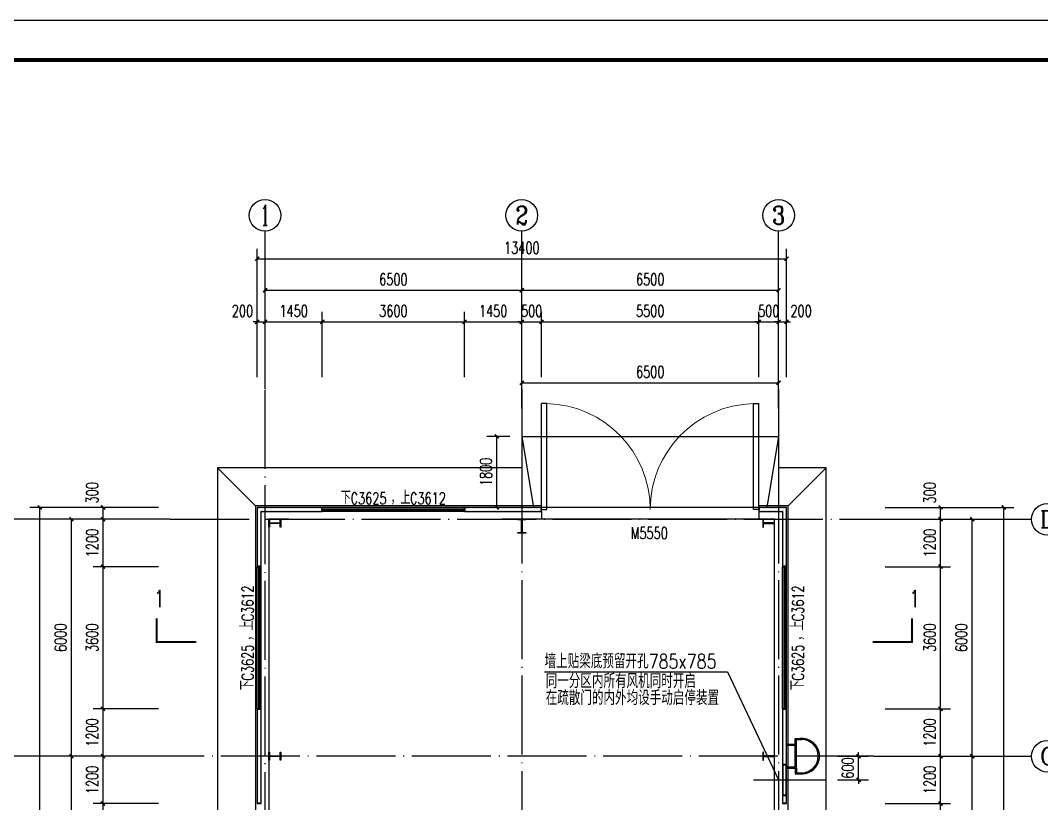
# Model space of a CAD drawing. Extents: x 4682119 to 9193858, y -786075 to -318274.
# Drawn here: x 9122712 to 9148559, y -746509 to -726675 of the extents above; entities that cross this region are included whole.
import ezdxf
from ezdxf.enums import TextEntityAlignment as Align

# ---------------------------------------------------------------- set-up
doc = ezdxf.new("R2010")
doc.units = 0
doc.header["$LTSCALE"] = 1000
doc.header["$MEASUREMENT"] = 0
doc.linetypes.add('DOTE', pattern=[2.42, 2, -0.2, 0.02, -0.2])
doc.layers.get('0').update_dxf_attribs({"linetype": 'CONTINUOUS'})
doc.layers.get('Defpoints').update_dxf_attribs({"linetype": 'CONTINUOUS'})
doc.layers.add('_0', color=7, linetype='CONTINUOUS', lineweight=25)
for name, color, linetype in [('AXIS', 3, 'CONTINUOUS'), ('AXIS_TEXT', 7, 'CONTINUOUS'), ('DIM_SYMB', 3, 'CONTINUOUS'), ('DOTE', 252, 'CONTINUOUS'), ('Prof', 2, 'CONTINUOUS'), ('PUB_DIM', 3, 'CONTINUOUS'), ('PUB_TEXT', 7, 'CONTINUOUS'), ('PUB_TITLE', 4, 'CONTINUOUS'), ('PUB_WALL', 9, 'CONTINUOUS'), ('STAIR', 5, 'CONTINUOUS'), ('WALL-MOVE', 6, 'CONTINUOUS'), ('WINDOW', 4, 'CONTINUOUS'), ('WINDOW_TEXT', 7, 'CONTINUOUS')]:
    doc.layers.add(name, color=color, linetype=linetype)
doc.styles.add('_HZTXT', font='txt.shx', dxfattribs={"width": 0.8, "bigfont": 'HZTXT.shx'})
doc.styles.add('_TCH_AXIS', font='COMPLEX', dxfattribs={"bigfont": 'GBCBIG'})
doc.styles.add('_TCH_DIM_T3', font='SIMPLEX', dxfattribs={"width": 0.705882, "bigfont": 'GBCBIG'})
doc.styles.add('_TCH_LABEL', font='COMPLEX', dxfattribs={"bigfont": 'GBCBIG'})
doc.styles.add('_TCH_WINDOW', font='SIMPLEX', dxfattribs={"height": 3.5, "bigfont": 'GBCBIG'})
doc.styles.add('COMPLEX', font='COMPLEX')
doc.dimstyles.new('_TCH_ARCH&&100', dxfattribs={"dimtxt": 297.5, "dimasz": 100, "dimexe": 250, "dimexo": 300, "dimgap": 126.25, "dimtad": 1, "dimdec": 0, "dimzin": 0, "dimdsep": 46, "dimtxsty": '_TCH_DIM_T3', "dimblk": 'ARCHTICK', "dimcen": 0.09, "dimclrt": 7, "dimazin": 2, "dimtfac": 1, "dimtdec": 0, "dimtix": 1, "dimtmove": 2, "dimatfit": 3, "dimfxl": 0, "dimtolj": 1, "dimtzin": 0, "dimarcsym": 0})

# ---------------------------------------------------------------- blocks, each defined once
blk = doc.blocks.new('_AXISO')
blk.add_circle((0, 0), 0.5)
at = {"layer": 'AXIS_TEXT', "style": 'COMPLEX', "width": 1.041667}
blk.add_attdef('A', text='', height=0.56, dxfattribs=at).set_placement((-0.25, -0.28), (0.25, -0.28), align=Align.FIT)
blk = doc.blocks.new('_ArchTick')
at = {"color": 0, "linetype": 'ByBlock', "const_width": 0.4}
blk.add_lwpolyline([(-0.5, -0.5), (0.5, 0.5)], dxfattribs=at)
blk = doc.blocks.new('*D277')
at = {"layer": 'Defpoints', "color": 0}
for p in [(9143093, -745309), (9143928, -745309), (9143093, -745909)]:
    blk.add_point(p, dxfattribs=at)
at = {"layer": 'PUB_DIM', "color": 0, "lineweight": -2}
for p, q in [((9143393, -745309), (9144178, -745309)), ((9143928, -745309), (9143928, -745209)), ((9143928, -745909), (9143928, -745309)), ((9143393, -745909), (9144178, -745909)), ((9143928, -745909), (9143928, -746009))]:
    blk.add_line(p, q, dxfattribs=at)
at = {"layer": 'PUB_DIM', "color": 0, "lineweight": -2, "xscale": 100, "yscale": 100, "zscale": 100}
for p, rotation in [((9143928, -745309), 270), ((9143928, -745909), 90)]:
    blk.add_blockref('_ArchTick', p, dxfattribs=dict(at, rotation=rotation))
at = {"layer": 'PUB_DIM', "color": 7, "insert": (9143653, -745609), "char_height": 297.5, "attachment_point": 5, "rotation": 90, "style": '_TCH_DIM_T3'}
blk.add_mtext('\\A1;600', dxfattribs=at)
blk = doc.blocks.new('*D255')
at = {"layer": 'Defpoints', "color": 0}
for p in [(9141903, -735853), (9135403, -736799), (9141903, -736799)]:
    blk.add_point(p, dxfattribs=at)
at = {"layer": 'PUB_DIM', "color": 0, "lineweight": -2}
for p, q in [((9135403, -736499), (9135403, -735603)), ((9141903, -736499), (9141903, -735603)), ((9135403, -735853), (9141903, -735853))]:
    blk.add_line(p, q, dxfattribs=at)
at = {"layer": 'PUB_DIM', "color": 0, "lineweight": -2, "xscale": 100, "yscale": 100, "zscale": 100, "rotation": 180}
blk.add_blockref('_ArchTick', (9135403, -735853), dxfattribs=at)
at = {"layer": 'PUB_DIM', "color": 0, "lineweight": -2, "xscale": 100, "yscale": 100, "zscale": 100}
blk.add_blockref('_ArchTick', (9141903, -735853), dxfattribs=at)
at = {"layer": 'PUB_DIM', "color": 7, "insert": (9138653, -735578), "char_height": 297.5, "attachment_point": 5, "style": '_TCH_DIM_T3'}
blk.add_mtext('\\A1;6500', dxfattribs=at)
blk = doc.blocks.new('*D256')
at = {"layer": 'Defpoints', "color": 0}
for p in [(9134771, -737209), (9135403, -737209), (9135403, -739009)]:
    blk.add_point(p, dxfattribs=at)
at = {"layer": 'PUB_DIM', "color": 0, "lineweight": -2}
for p, q in [((9135103, -737209), (9134521, -737209)), ((9134771, -739009), (9134771, -737209)), ((9135103, -739009), (9134521, -739009))]:
    blk.add_line(p, q, dxfattribs=at)
at = {"layer": 'PUB_DIM', "color": 0, "lineweight": -2, "xscale": 100, "yscale": 100, "zscale": 100}
for p, rotation in [((9134771, -737209), 90), ((9134771, -739009), 270)]:
    blk.add_blockref('_ArchTick', p, dxfattribs=dict(at, rotation=rotation))
at = {"layer": 'PUB_DIM', "color": 7, "insert": (9134496, -738109), "char_height": 297.5, "attachment_point": 5, "rotation": 90, "style": '_TCH_DIM_T3'}
blk.add_mtext('\\A1;1800', dxfattribs=at)
blk = doc.blocks.new('*D262')
at = {"layer": 'Defpoints', "color": 0}
for p in [(9124803, -746509), (9126503, -746509), (9126503, -750109)]:
    blk.add_point(p, dxfattribs=at)
at = {"layer": 'PUB_DIM', "color": 0, "lineweight": -2}
for p, q in [((9126203, -746509), (9124553, -746509)), ((9124803, -750109), (9124803, -746509)), ((9126203, -750109), (9124553, -750109))]:
    blk.add_line(p, q, dxfattribs=at)
at = {"layer": 'PUB_DIM', "color": 0, "lineweight": -2, "xscale": 100, "yscale": 100, "zscale": 100}
for p, rotation in [((9124803, -746509), 90), ((9124803, -750109), 270)]:
    blk.add_blockref('_ArchTick', p, dxfattribs=dict(at, rotation=rotation))
at = {"layer": 'PUB_DIM', "color": 7, "insert": (9124528, -748309), "char_height": 297.5, "attachment_point": 5, "rotation": 90, "style": '_TCH_DIM_T3'}
blk.add_mtext('\\A1;3600', dxfattribs=at)
blk = doc.blocks.new('*D263')
at = {"layer": 'Defpoints', "color": 0}
for p in [(9124803, -745309), (9126503, -745309), (9126503, -746509)]:
    blk.add_point(p, dxfattribs=at)
at = {"layer": 'PUB_DIM', "color": 0, "lineweight": -2}
for p, q in [((9126203, -745309), (9124553, -745309)), ((9124803, -746509), (9124803, -745309)), ((9126203, -746509), (9124553, -746509))]:
    blk.add_line(p, q, dxfattribs=at)
at = {"layer": 'PUB_DIM', "color": 0, "lineweight": -2, "xscale": 100, "yscale": 100, "zscale": 100}
for p, rotation in [((9124803, -745309), 90), ((9124803, -746509), 270)]:
    blk.add_blockref('_ArchTick', p, dxfattribs=dict(at, rotation=rotation))
at = {"layer": 'PUB_DIM', "color": 7, "insert": (9124528, -745909), "char_height": 297.5, "attachment_point": 5, "rotation": 90, "style": '_TCH_DIM_T3'}
blk.add_mtext('\\A1;1200', dxfattribs=at)
blk = doc.blocks.new('*D264')
at = {"layer": 'Defpoints', "color": 0}
for p in [(9124803, -744109), (9126503, -744109), (9126503, -745309)]:
    blk.add_point(p, dxfattribs=at)
at = {"layer": 'PUB_DIM', "color": 0, "lineweight": -2}
for p, q in [((9126203, -744109), (9124553, -744109)), ((9124803, -745309), (9124803, -744109)), ((9126203, -745309), (9124553, -745309))]:
    blk.add_line(p, q, dxfattribs=at)
at = {"layer": 'PUB_DIM', "color": 0, "lineweight": -2, "xscale": 100, "yscale": 100, "zscale": 100}
for p, rotation in [((9124803, -744109), 90), ((9124803, -745309), 270)]:
    blk.add_blockref('_ArchTick', p, dxfattribs=dict(at, rotation=rotation))
at = {"layer": 'PUB_DIM', "color": 7, "insert": (9124528, -744709), "char_height": 297.5, "attachment_point": 5, "rotation": 90, "style": '_TCH_DIM_T3'}
blk.add_mtext('\\A1;1200', dxfattribs=at)
blk = doc.blocks.new('*D265')
at = {"layer": 'Defpoints', "color": 0}
for p in [(9124803, -740509), (9126503, -740509), (9126503, -744109)]:
    blk.add_point(p, dxfattribs=at)
at = {"layer": 'PUB_DIM', "color": 0, "lineweight": -2}
for p, q in [((9126203, -740509), (9124553, -740509)), ((9124803, -744109), (9124803, -740509)), ((9126203, -744109), (9124553, -744109))]:
    blk.add_line(p, q, dxfattribs=at)
at = {"layer": 'PUB_DIM', "color": 0, "lineweight": -2, "xscale": 100, "yscale": 100, "zscale": 100}
for p, rotation in [((9124803, -740509), 90), ((9124803, -744109), 270)]:
    blk.add_blockref('_ArchTick', p, dxfattribs=dict(at, rotation=rotation))
at = {"layer": 'PUB_DIM', "color": 7, "insert": (9124528, -742309), "char_height": 297.5, "attachment_point": 5, "rotation": 90, "style": '_TCH_DIM_T3'}
blk.add_mtext('\\A1;3600', dxfattribs=at)
blk = doc.blocks.new('*D266')
at = {"layer": 'Defpoints', "color": 0}
for p in [(9124803, -739309), (9126503, -739309), (9126503, -740509)]:
    blk.add_point(p, dxfattribs=at)
at = {"layer": 'PUB_DIM', "color": 0, "lineweight": -2}
for p, q in [((9126203, -739309), (9124553, -739309)), ((9124803, -740509), (9124803, -739309)), ((9126203, -740509), (9124553, -740509))]:
    blk.add_line(p, q, dxfattribs=at)
at = {"layer": 'PUB_DIM', "color": 0, "lineweight": -2, "xscale": 100, "yscale": 100, "zscale": 100}
for p, rotation in [((9124803, -739309), 90), ((9124803, -740509), 270)]:
    blk.add_blockref('_ArchTick', p, dxfattribs=dict(at, rotation=rotation))
at = {"layer": 'PUB_DIM', "color": 7, "insert": (9124528, -739909), "char_height": 297.5, "attachment_point": 5, "rotation": 90, "style": '_TCH_DIM_T3'}
blk.add_mtext('\\A1;1200', dxfattribs=at)
blk = doc.blocks.new('*D267')
at = {"layer": 'Defpoints', "color": 0}
for p in [(9124803, -739009), (9126503, -739009), (9126503, -739309)]:
    blk.add_point(p, dxfattribs=at)
at = {"layer": 'PUB_DIM', "color": 0, "lineweight": -2}
for p, q in [((9126203, -739009), (9124553, -739009)), ((9124803, -739309), (9124803, -739009)), ((9126203, -739309), (9124553, -739309))]:
    blk.add_line(p, q, dxfattribs=at)
at = {"layer": 'PUB_DIM', "color": 0, "lineweight": -2, "xscale": 100, "yscale": 100, "zscale": 100}
for p, rotation in [((9124803, -739009), 90), ((9124803, -739309), 270)]:
    blk.add_blockref('_ArchTick', p, dxfattribs=dict(at, rotation=rotation))
at = {"layer": 'PUB_DIM', "color": 7, "insert": (9124528, -738639), "char_height": 297.5, "attachment_point": 5, "rotation": 90, "style": '_TCH_DIM_T3'}
blk.add_mtext('\\A1;300', dxfattribs=at)
blk = doc.blocks.new('*D330')
at = {"layer": 'Defpoints', "color": 0}
for p in [(9144303, -746509), (9146003, -746509), (9144303, -750109)]:
    blk.add_point(p, dxfattribs=at)
at = {"layer": 'PUB_DIM', "color": 0, "lineweight": -2}
for p, q in [((9144603, -746509), (9146253, -746509)), ((9146003, -750109), (9146003, -746509)), ((9144603, -750109), (9146253, -750109))]:
    blk.add_line(p, q, dxfattribs=at)
at = {"layer": 'PUB_DIM', "color": 0, "lineweight": -2, "xscale": 100, "yscale": 100, "zscale": 100}
for p, rotation in [((9146003, -746509), 90), ((9146003, -750109), 270)]:
    blk.add_blockref('_ArchTick', p, dxfattribs=dict(at, rotation=rotation))
at = {"layer": 'PUB_DIM', "color": 7, "insert": (9145728, -748309), "char_height": 297.5, "attachment_point": 5, "rotation": 90, "style": '_TCH_DIM_T3'}
blk.add_mtext('\\A1;3600', dxfattribs=at)
blk = doc.blocks.new('*D331')
at = {"layer": 'Defpoints', "color": 0}
for p in [(9144303, -745309), (9146003, -745309), (9144303, -746509)]:
    blk.add_point(p, dxfattribs=at)
at = {"layer": 'PUB_DIM', "color": 0, "lineweight": -2}
for p, q in [((9144603, -745309), (9146253, -745309)), ((9146003, -746509), (9146003, -745309)), ((9144603, -746509), (9146253, -746509))]:
    blk.add_line(p, q, dxfattribs=at)
at = {"layer": 'PUB_DIM', "color": 0, "lineweight": -2, "xscale": 100, "yscale": 100, "zscale": 100}
for p, rotation in [((9146003, -745309), 90), ((9146003, -746509), 270)]:
    blk.add_blockref('_ArchTick', p, dxfattribs=dict(at, rotation=rotation))
at = {"layer": 'PUB_DIM', "color": 7, "insert": (9145728, -745909), "char_height": 297.5, "attachment_point": 5, "rotation": 90, "style": '_TCH_DIM_T3'}
blk.add_mtext('\\A1;1200', dxfattribs=at)
blk = doc.blocks.new('*D332')
at = {"layer": 'Defpoints', "color": 0}
for p in [(9144303, -744109), (9146003, -744109), (9144303, -745309)]:
    blk.add_point(p, dxfattribs=at)
at = {"layer": 'PUB_DIM', "color": 0, "lineweight": -2}
for p, q in [((9144603, -744109), (9146253, -744109)), ((9146003, -745309), (9146003, -744109)), ((9144603, -745309), (9146253, -745309))]:
    blk.add_line(p, q, dxfattribs=at)
at = {"layer": 'PUB_DIM', "color": 0, "lineweight": -2, "xscale": 100, "yscale": 100, "zscale": 100}
for p, rotation in [((9146003, -744109), 90), ((9146003, -745309), 270)]:
    blk.add_blockref('_ArchTick', p, dxfattribs=dict(at, rotation=rotation))
at = {"layer": 'PUB_DIM', "color": 7, "insert": (9145728, -744709), "char_height": 297.5, "attachment_point": 5, "rotation": 90, "style": '_TCH_DIM_T3'}
blk.add_mtext('\\A1;1200', dxfattribs=at)
blk = doc.blocks.new('*D333')
at = {"layer": 'Defpoints', "color": 0}
for p in [(9144303, -740509), (9146003, -740509), (9144303, -744109)]:
    blk.add_point(p, dxfattribs=at)
at = {"layer": 'PUB_DIM', "color": 0, "lineweight": -2}
for p, q in [((9144603, -740509), (9146253, -740509)), ((9146003, -744109), (9146003, -740509)), ((9144603, -744109), (9146253, -744109))]:
    blk.add_line(p, q, dxfattribs=at)
at = {"layer": 'PUB_DIM', "color": 0, "lineweight": -2, "xscale": 100, "yscale": 100, "zscale": 100}
for p, rotation in [((9146003, -740509), 90), ((9146003, -744109), 270)]:
    blk.add_blockref('_ArchTick', p, dxfattribs=dict(at, rotation=rotation))
at = {"layer": 'PUB_DIM', "color": 7, "insert": (9145728, -742309), "char_height": 297.5, "attachment_point": 5, "rotation": 90, "style": '_TCH_DIM_T3'}
blk.add_mtext('\\A1;3600', dxfattribs=at)
blk = doc.blocks.new('*D334')
at = {"layer": 'Defpoints', "color": 0}
for p in [(9144303, -739309), (9146003, -739309), (9144303, -740509)]:
    blk.add_point(p, dxfattribs=at)
at = {"layer": 'PUB_DIM', "color": 0, "lineweight": -2}
for p, q in [((9144603, -739309), (9146253, -739309)), ((9146003, -740509), (9146003, -739309)), ((9144603, -740509), (9146253, -740509))]:
    blk.add_line(p, q, dxfattribs=at)
at = {"layer": 'PUB_DIM', "color": 0, "lineweight": -2, "xscale": 100, "yscale": 100, "zscale": 100}
for p, rotation in [((9146003, -739309), 90), ((9146003, -740509), 270)]:
    blk.add_blockref('_ArchTick', p, dxfattribs=dict(at, rotation=rotation))
at = {"layer": 'PUB_DIM', "color": 7, "insert": (9145728, -739909), "char_height": 297.5, "attachment_point": 5, "rotation": 90, "style": '_TCH_DIM_T3'}
blk.add_mtext('\\A1;1200', dxfattribs=at)
blk = doc.blocks.new('*D335')
at = {"layer": 'Defpoints', "color": 0}
for p in [(9144303, -739009), (9146003, -739009), (9144303, -739309)]:
    blk.add_point(p, dxfattribs=at)
at = {"layer": 'PUB_DIM', "color": 0, "lineweight": -2}
for p, q in [((9144603, -739009), (9146253, -739009)), ((9146003, -739309), (9146003, -739009)), ((9144603, -739309), (9146253, -739309))]:
    blk.add_line(p, q, dxfattribs=at)
at = {"layer": 'PUB_DIM', "color": 0, "lineweight": -2, "xscale": 100, "yscale": 100, "zscale": 100}
for p, rotation in [((9146003, -739009), 90), ((9146003, -739309), 270)]:
    blk.add_blockref('_ArchTick', p, dxfattribs=dict(at, rotation=rotation))
at = {"layer": 'PUB_DIM', "color": 7, "insert": (9145728, -738639), "char_height": 297.5, "attachment_point": 5, "rotation": 90, "style": '_TCH_DIM_T3'}
blk.add_mtext('\\A1;300', dxfattribs=at)
blk = doc.blocks.new('*D336')
at = {"layer": 'Defpoints', "color": 0}
for p in [(9142103, -734309), (9141903, -736009), (9142103, -736009)]:
    blk.add_point(p, dxfattribs=at)
at = {"layer": 'PUB_DIM', "color": 0, "lineweight": -2}
for p, q in [((9141903, -734309), (9141803, -734309)), ((9141903, -735709), (9141903, -734059)), ((9141903, -734309), (9142103, -734309)), ((9142103, -735709), (9142103, -734059)), ((9142103, -734309), (9142203, -734309))]:
    blk.add_line(p, q, dxfattribs=at)
at = {"layer": 'PUB_DIM', "color": 0, "lineweight": -2, "xscale": 100, "yscale": 100, "zscale": 100}
blk.add_blockref('_ArchTick', (9141903, -734309), dxfattribs=at)
at = {"layer": 'PUB_DIM', "color": 0, "lineweight": -2, "xscale": 100, "yscale": 100, "zscale": 100, "rotation": 180}
blk.add_blockref('_ArchTick', (9142103, -734309), dxfattribs=at)
at = {"layer": 'PUB_DIM', "color": 7, "insert": (9142473, -734034), "char_height": 297.5, "attachment_point": 5, "style": '_TCH_DIM_T3'}
blk.add_mtext('\\A1;200', dxfattribs=at)
blk = doc.blocks.new('*D337')
at = {"layer": 'Defpoints', "color": 0}
for p in [(9141903, -734309), (9141403, -736009), (9141903, -736009)]:
    blk.add_point(p, dxfattribs=at)
at = {"layer": 'PUB_DIM', "color": 0, "lineweight": -2}
for p, q in [((9141403, -734309), (9141303, -734309)), ((9141403, -735709), (9141403, -734059)), ((9141403, -734309), (9141903, -734309)), ((9141903, -735709), (9141903, -734059)), ((9141903, -734309), (9142003, -734309))]:
    blk.add_line(p, q, dxfattribs=at)
at = {"layer": 'PUB_DIM', "color": 0, "lineweight": -2, "xscale": 100, "yscale": 100, "zscale": 100}
blk.add_blockref('_ArchTick', (9141403, -734309), dxfattribs=at)
at = {"layer": 'PUB_DIM', "color": 0, "lineweight": -2, "xscale": 100, "yscale": 100, "zscale": 100, "rotation": 180}
blk.add_blockref('_ArchTick', (9141903, -734309), dxfattribs=at)
at = {"layer": 'PUB_DIM', "color": 7, "insert": (9141653, -734034), "char_height": 297.5, "attachment_point": 5, "style": '_TCH_DIM_T3'}
blk.add_mtext('\\A1;500', dxfattribs=at)
blk = doc.blocks.new('*D338')
at = {"layer": 'Defpoints', "color": 0}
for p in [(9141403, -734309), (9135903, -736009), (9141403, -736009)]:
    blk.add_point(p, dxfattribs=at)
at = {"layer": 'PUB_DIM', "color": 0, "lineweight": -2}
for p, q in [((9135903, -735709), (9135903, -734059)), ((9135903, -734309), (9141403, -734309)), ((9141403, -735709), (9141403, -734059))]:
    blk.add_line(p, q, dxfattribs=at)
at = {"layer": 'PUB_DIM', "color": 0, "lineweight": -2, "xscale": 100, "yscale": 100, "zscale": 100, "rotation": 180}
blk.add_blockref('_ArchTick', (9135903, -734309), dxfattribs=at)
at = {"layer": 'PUB_DIM', "color": 0, "lineweight": -2, "xscale": 100, "yscale": 100, "zscale": 100}
blk.add_blockref('_ArchTick', (9141403, -734309), dxfattribs=at)
at = {"layer": 'PUB_DIM', "color": 7, "insert": (9138653, -734034), "char_height": 297.5, "attachment_point": 5, "style": '_TCH_DIM_T3'}
blk.add_mtext('\\A1;5500', dxfattribs=at)
blk = doc.blocks.new('*D339')
at = {"layer": 'Defpoints', "color": 0}
for p in [(9135903, -734309), (9135403, -736009), (9135903, -736009)]:
    blk.add_point(p, dxfattribs=at)
at = {"layer": 'PUB_DIM', "color": 0, "lineweight": -2}
for p, q in [((9135403, -734309), (9135303, -734309)), ((9135403, -735709), (9135403, -734059)), ((9135403, -734309), (9135903, -734309)), ((9135903, -735709), (9135903, -734059)), ((9135903, -734309), (9136003, -734309))]:
    blk.add_line(p, q, dxfattribs=at)
at = {"layer": 'PUB_DIM', "color": 0, "lineweight": -2, "xscale": 100, "yscale": 100, "zscale": 100}
blk.add_blockref('_ArchTick', (9135403, -734309), dxfattribs=at)
at = {"layer": 'PUB_DIM', "color": 0, "lineweight": -2, "xscale": 100, "yscale": 100, "zscale": 100, "rotation": 180}
blk.add_blockref('_ArchTick', (9135903, -734309), dxfattribs=at)
at = {"layer": 'PUB_DIM', "color": 7, "insert": (9135653, -734034), "char_height": 297.5, "attachment_point": 5, "style": '_TCH_DIM_T3'}
blk.add_mtext('\\A1;500', dxfattribs=at)
blk = doc.blocks.new('*D340')
at = {"layer": 'Defpoints', "color": 0}
for p in [(9135403, -734309), (9133953, -736009), (9135403, -736009)]:
    blk.add_point(p, dxfattribs=at)
at = {"layer": 'PUB_DIM', "color": 0, "lineweight": -2}
for p, q in [((9133953, -735709), (9133953, -734059)), ((9133953, -734309), (9135403, -734309)), ((9135403, -735709), (9135403, -734059))]:
    blk.add_line(p, q, dxfattribs=at)
at = {"layer": 'PUB_DIM', "color": 0, "lineweight": -2, "xscale": 100, "yscale": 100, "zscale": 100, "rotation": 180}
blk.add_blockref('_ArchTick', (9133953, -734309), dxfattribs=at)
at = {"layer": 'PUB_DIM', "color": 0, "lineweight": -2, "xscale": 100, "yscale": 100, "zscale": 100}
blk.add_blockref('_ArchTick', (9135403, -734309), dxfattribs=at)
at = {"layer": 'PUB_DIM', "color": 7, "insert": (9134678, -734034), "char_height": 297.5, "attachment_point": 5, "style": '_TCH_DIM_T3'}
blk.add_mtext('\\A1;1450', dxfattribs=at)
blk = doc.blocks.new('*D341')
at = {"layer": 'Defpoints', "color": 0}
for p in [(9133953, -734309), (9130353, -736009), (9133953, -736009)]:
    blk.add_point(p, dxfattribs=at)
at = {"layer": 'PUB_DIM', "color": 0, "lineweight": -2}
for p, q in [((9130353, -735709), (9130353, -734059)), ((9130353, -734309), (9133953, -734309)), ((9133953, -735709), (9133953, -734059))]:
    blk.add_line(p, q, dxfattribs=at)
at = {"layer": 'PUB_DIM', "color": 0, "lineweight": -2, "xscale": 100, "yscale": 100, "zscale": 100, "rotation": 180}
blk.add_blockref('_ArchTick', (9130353, -734309), dxfattribs=at)
at = {"layer": 'PUB_DIM', "color": 0, "lineweight": -2, "xscale": 100, "yscale": 100, "zscale": 100}
blk.add_blockref('_ArchTick', (9133953, -734309), dxfattribs=at)
at = {"layer": 'PUB_DIM', "color": 7, "insert": (9132153, -734034), "char_height": 297.5, "attachment_point": 5, "style": '_TCH_DIM_T3'}
blk.add_mtext('\\A1;3600', dxfattribs=at)
blk = doc.blocks.new('*D342')
at = {"layer": 'Defpoints', "color": 0}
for p in [(9130353, -734309), (9128903, -736009), (9130353, -736009)]:
    blk.add_point(p, dxfattribs=at)
at = {"layer": 'PUB_DIM', "color": 0, "lineweight": -2}
for p, q in [((9128903, -735709), (9128903, -734059)), ((9128903, -734309), (9130353, -734309)), ((9130353, -735709), (9130353, -734059))]:
    blk.add_line(p, q, dxfattribs=at)
at = {"layer": 'PUB_DIM', "color": 0, "lineweight": -2, "xscale": 100, "yscale": 100, "zscale": 100, "rotation": 180}
blk.add_blockref('_ArchTick', (9128903, -734309), dxfattribs=at)
at = {"layer": 'PUB_DIM', "color": 0, "lineweight": -2, "xscale": 100, "yscale": 100, "zscale": 100}
blk.add_blockref('_ArchTick', (9130353, -734309), dxfattribs=at)
at = {"layer": 'PUB_DIM', "color": 7, "insert": (9129628, -734034), "char_height": 297.5, "attachment_point": 5, "style": '_TCH_DIM_T3'}
blk.add_mtext('\\A1;1450', dxfattribs=at)
blk = doc.blocks.new('*D343')
at = {"layer": 'Defpoints', "color": 0}
for p in [(9128903, -734309), (9128703, -736009), (9128903, -736009)]:
    blk.add_point(p, dxfattribs=at)
at = {"layer": 'PUB_DIM', "color": 0, "lineweight": -2}
for p, q in [((9128703, -734309), (9128603, -734309)), ((9128703, -735709), (9128703, -734059)), ((9128703, -734309), (9128903, -734309)), ((9128903, -735709), (9128903, -734059)), ((9128903, -734309), (9129003, -734309))]:
    blk.add_line(p, q, dxfattribs=at)
at = {"layer": 'PUB_DIM', "color": 0, "lineweight": -2, "xscale": 100, "yscale": 100, "zscale": 100}
blk.add_blockref('_ArchTick', (9128703, -734309), dxfattribs=at)
at = {"layer": 'PUB_DIM', "color": 0, "lineweight": -2, "xscale": 100, "yscale": 100, "zscale": 100, "rotation": 180}
blk.add_blockref('_ArchTick', (9128903, -734309), dxfattribs=at)
at = {"layer": 'PUB_DIM', "color": 7, "insert": (9128333, -734034), "char_height": 297.5, "attachment_point": 5, "style": '_TCH_DIM_T3'}
blk.add_mtext('\\A1;200', dxfattribs=at)
blk = doc.blocks.new('$TCHSYS$WIN2D')
for p, q in [((-0.5, 0.5), (0.5, 0.5)), ((-0.5, 0.5), (-0.5, -0.5)), ((0.5, 0.5), (0.5, -0.5)), ((0.5, 0.1667), (-0.5, 0.1667)), ((0.5, -0.1667), (-0.5, -0.1667)), ((-0.5, -0.5), (0.5, -0.5))]:
    blk.add_line(p, q)
blk = doc.blocks.new('$DorLib2D$00000002')
for p, q in [((-0.5, 0), (-0.5, 0.4875)), ((-0.475, 0.4875), (-0.5, 0.4875)), ((-0.475, 0), (-0.475, 0.4875)), ((0.475, 0), (0.475, 0.4875)), ((0.475, 0.4875), (0.5, 0.4875)), ((0.5, 0), (0.5, 0.4875)), ((-0.5, 0), (-0.475, 0)), ((0.5, 0), (0.475, 0))]:
    blk.add_line(p, q)
at = {"lineweight": 13}
for centre, start, end in [((-0.4875, 0), 0, 88.5307), ((0.4875, 0), 91.4693, 180)]:
    blk.add_arc(centre, 0.4875, start, end, dxfattribs=at)
blk = doc.blocks.new('*D346')
at = {"layer": 'AXIS', "color": 0, "lineweight": -2}
for p, q in [((9128903, -735709), (9128903, -733259)), ((9135403, -735709), (9135403, -733259)), ((9128903, -733509), (9135403, -733509))]:
    blk.add_line(p, q, dxfattribs=at)
at = {"layer": 'Defpoints', "color": 0}
for p in [(9135403, -733509), (9128903, -736009), (9135403, -736009)]:
    blk.add_point(p, dxfattribs=at)
at = {"layer": 'AXIS', "color": 0, "lineweight": -2, "xscale": 100, "yscale": 100, "zscale": 100, "rotation": 180}
blk.add_blockref('_ArchTick', (9128903, -733509), dxfattribs=at)
at = {"layer": 'AXIS', "color": 0, "lineweight": -2, "xscale": 100, "yscale": 100, "zscale": 100}
blk.add_blockref('_ArchTick', (9135403, -733509), dxfattribs=at)
at = {"layer": 'AXIS', "color": 7, "insert": (9132153, -733234), "char_height": 297.5, "attachment_point": 5, "style": '_TCH_DIM_T3'}
blk.add_mtext('\\A1;6500', dxfattribs=at)
blk = doc.blocks.new('*D347')
at = {"layer": 'AXIS', "color": 0, "lineweight": -2}
for p, q in [((9135403, -735709), (9135403, -733259)), ((9141903, -735709), (9141903, -733259)), ((9135403, -733509), (9141903, -733509))]:
    blk.add_line(p, q, dxfattribs=at)
at = {"layer": 'Defpoints', "color": 0}
for p in [(9141903, -733509), (9135403, -736009), (9141903, -736009)]:
    blk.add_point(p, dxfattribs=at)
at = {"layer": 'AXIS', "color": 0, "lineweight": -2, "xscale": 100, "yscale": 100, "zscale": 100, "rotation": 180}
blk.add_blockref('_ArchTick', (9135403, -733509), dxfattribs=at)
at = {"layer": 'AXIS', "color": 0, "lineweight": -2, "xscale": 100, "yscale": 100, "zscale": 100}
blk.add_blockref('_ArchTick', (9141903, -733509), dxfattribs=at)
at = {"layer": 'AXIS', "color": 7, "insert": (9138653, -733234), "char_height": 297.5, "attachment_point": 5, "style": '_TCH_DIM_T3'}
blk.add_mtext('\\A1;6500', dxfattribs=at)
blk = doc.blocks.new('*D348')
at = {"layer": 'AXIS', "color": 0, "lineweight": -2}
for p, q in [((9128703, -735709), (9128703, -732459)), ((9142103, -735709), (9142103, -732459)), ((9128703, -732709), (9142103, -732709))]:
    blk.add_line(p, q, dxfattribs=at)
at = {"layer": 'Defpoints', "color": 0}
for p in [(9142103, -732709), (9128703, -736009), (9142103, -736009)]:
    blk.add_point(p, dxfattribs=at)
at = {"layer": 'AXIS', "color": 0, "lineweight": -2, "xscale": 100, "yscale": 100, "zscale": 100, "rotation": 180}
blk.add_blockref('_ArchTick', (9128703, -732709), dxfattribs=at)
at = {"layer": 'AXIS', "color": 0, "lineweight": -2, "xscale": 100, "yscale": 100, "zscale": 100}
blk.add_blockref('_ArchTick', (9142103, -732709), dxfattribs=at)
at = {"layer": 'AXIS', "color": 7, "insert": (9135403, -732434), "char_height": 297.5, "attachment_point": 5, "style": '_TCH_DIM_T3'}
blk.add_mtext('\\A1;13400', dxfattribs=at)
blk = doc.blocks.new('*D353')
at = {"layer": 'AXIS', "color": 0, "lineweight": -2}
for p, q in [((9144603, -739309), (9147053, -739309)), ((9146803, -745309), (9146803, -739309)), ((9144603, -745309), (9147053, -745309))]:
    blk.add_line(p, q, dxfattribs=at)
at = {"layer": 'Defpoints', "color": 0}
for p in [(9144303, -739309), (9146803, -739309), (9144303, -745309)]:
    blk.add_point(p, dxfattribs=at)
at = {"layer": 'AXIS', "color": 0, "lineweight": -2, "xscale": 100, "yscale": 100, "zscale": 100}
for p, rotation in [((9146803, -739309), 90), ((9146803, -745309), 270)]:
    blk.add_blockref('_ArchTick', p, dxfattribs=dict(at, rotation=rotation))
at = {"layer": 'AXIS', "color": 7, "insert": (9146528, -742309), "char_height": 297.5, "attachment_point": 5, "rotation": 90, "style": '_TCH_DIM_T3'}
blk.add_mtext('\\A1;6000', dxfattribs=at)
blk = doc.blocks.new('*D354')
at = {"layer": 'AXIS', "color": 0, "lineweight": -2}
for p, q in [((9144603, -745309), (9147053, -745309)), ((9146803, -751309), (9146803, -745309)), ((9144603, -751309), (9147053, -751309))]:
    blk.add_line(p, q, dxfattribs=at)
at = {"layer": 'Defpoints', "color": 0}
for p in [(9144303, -745309), (9146803, -745309), (9144303, -751309)]:
    blk.add_point(p, dxfattribs=at)
at = {"layer": 'AXIS', "color": 0, "lineweight": -2, "xscale": 100, "yscale": 100, "zscale": 100}
for p, rotation in [((9146803, -745309), 90), ((9146803, -751309), 270)]:
    blk.add_blockref('_ArchTick', p, dxfattribs=dict(at, rotation=rotation))
at = {"layer": 'AXIS', "color": 7, "insert": (9146528, -748309), "char_height": 297.5, "attachment_point": 5, "rotation": 90, "style": '_TCH_DIM_T3'}
blk.add_mtext('\\A1;6000', dxfattribs=at)
blk = doc.blocks.new('*D356')
at = {"layer": 'AXIS', "color": 0, "lineweight": -2}
for p, q in [((9144603, -739009), (9147853, -739009)), ((9147603, -757609), (9147603, -739009)), ((9144603, -757609), (9147853, -757609))]:
    blk.add_line(p, q, dxfattribs=at)
at = {"layer": 'Defpoints', "color": 0}
for p in [(9144303, -739009), (9147603, -739009), (9144303, -757609)]:
    blk.add_point(p, dxfattribs=at)
at = {"layer": 'AXIS', "color": 0, "lineweight": -2, "xscale": 100, "yscale": 100, "zscale": 100}
for p, rotation in [((9147603, -739009), 90), ((9147603, -757609), 270)]:
    blk.add_blockref('_ArchTick', p, dxfattribs=dict(at, rotation=rotation))
at = {"layer": 'AXIS', "color": 7, "insert": (9147328, -748309), "char_height": 297.5, "attachment_point": 5, "rotation": 90, "style": '_TCH_DIM_T3'}
blk.add_mtext('\\A1;18600', dxfattribs=at)
blk = doc.blocks.new('*D357')
at = {"layer": 'AXIS', "color": 0, "lineweight": -2}
for p, q in [((9126203, -739309), (9123753, -739309)), ((9124003, -745309), (9124003, -739309)), ((9126203, -745309), (9123753, -745309))]:
    blk.add_line(p, q, dxfattribs=at)
at = {"layer": 'Defpoints', "color": 0}
for p in [(9124003, -739309), (9126503, -739309), (9126503, -745309)]:
    blk.add_point(p, dxfattribs=at)
at = {"layer": 'AXIS', "color": 0, "lineweight": -2, "xscale": 100, "yscale": 100, "zscale": 100}
for p, rotation in [((9124003, -739309), 90), ((9124003, -745309), 270)]:
    blk.add_blockref('_ArchTick', p, dxfattribs=dict(at, rotation=rotation))
at = {"layer": 'AXIS', "color": 7, "insert": (9123728, -742309), "char_height": 297.5, "attachment_point": 5, "rotation": 90, "style": '_TCH_DIM_T3'}
blk.add_mtext('\\A1;6000', dxfattribs=at)
blk = doc.blocks.new('*D358')
at = {"layer": 'AXIS', "color": 0, "lineweight": -2}
for p, q in [((9126203, -745309), (9123753, -745309)), ((9124003, -751309), (9124003, -745309)), ((9126203, -751309), (9123753, -751309))]:
    blk.add_line(p, q, dxfattribs=at)
at = {"layer": 'Defpoints', "color": 0}
for p in [(9124003, -745309), (9126503, -745309), (9126503, -751309)]:
    blk.add_point(p, dxfattribs=at)
at = {"layer": 'AXIS', "color": 0, "lineweight": -2, "xscale": 100, "yscale": 100, "zscale": 100}
for p, rotation in [((9124003, -745309), 90), ((9124003, -751309), 270)]:
    blk.add_blockref('_ArchTick', p, dxfattribs=dict(at, rotation=rotation))
at = {"layer": 'AXIS', "color": 7, "insert": (9123728, -748309), "char_height": 297.5, "attachment_point": 5, "rotation": 90, "style": '_TCH_DIM_T3'}
blk.add_mtext('\\A1;6000', dxfattribs=at)
blk = doc.blocks.new('*D360')
at = {"layer": 'AXIS', "color": 0, "lineweight": -2}
for p, q in [((9126203, -739009), (9122953, -739009)), ((9123203, -757609), (9123203, -739009)), ((9126203, -757609), (9122953, -757609))]:
    blk.add_line(p, q, dxfattribs=at)
at = {"layer": 'Defpoints', "color": 0}
for p in [(9123203, -739009), (9126503, -739009), (9126503, -757609)]:
    blk.add_point(p, dxfattribs=at)
at = {"layer": 'AXIS', "color": 0, "lineweight": -2, "xscale": 100, "yscale": 100, "zscale": 100}
for p, rotation in [((9123203, -739009), 90), ((9123203, -757609), 270)]:
    blk.add_blockref('_ArchTick', p, dxfattribs=dict(at, rotation=rotation))
at = {"layer": 'AXIS', "color": 7, "insert": (9122928, -748309), "char_height": 297.5, "attachment_point": 5, "rotation": 90, "style": '_TCH_DIM_T3'}
blk.add_mtext('\\A1;18600', dxfattribs=at)

msp = doc.modelspace()

# ---------------------------------------------------------------- hatches: boundary and pattern name
at = {"layer": 'Prof', "linetype": 'ByBlock'}
for points in [[(9129287, -739399), (9129287, -739309), (9129303, -739309), (9129303, -739509), (9129287, -739509), (9129287, -739419), (9129019, -739419), (9129019, -739509), (9129003, -739509), (9129003, -739309), (9129019, -739309), (9129019, -739399)], [(9135393, -739325), (9135303, -739325), (9135303, -739309), (9135503, -739309), (9135503, -739325), (9135413, -739325), (9135413, -739643), (9135503, -739643), (9135503, -739659), (9135303, -739659), (9135303, -739643), (9135393, -739643)], [(9141519, -739399), (9141519, -739309), (9141503, -739309), (9141503, -739509), (9141519, -739509), (9141519, -739419), (9141787, -739419), (9141787, -739509), (9141803, -739509), (9141803, -739309), (9141787, -739309), (9141787, -739399)], [(9129287, -745299), (9129287, -745209), (9129303, -745209), (9129303, -745409), (9129287, -745409), (9129287, -745319), (9129019, -745319), (9129019, -745409), (9129003, -745409), (9129003, -745209), (9129019, -745209), (9129019, -745299)], [(9141519, -745299), (9141519, -745209), (9141503, -745209), (9141503, -745409), (9141519, -745409), (9141519, -745319), (9141787, -745319), (9141787, -745409), (9141803, -745409), (9141803, -745209), (9141787, -745209), (9141787, -745299)]]:
    msp.add_hatch(color=256, dxfattribs=at).paths.add_polyline_path(points)
at = {"layer": 'PUB_WALL'}
for points in [[(9128703, -739009), (9128703, -740509), (9128733, -740479), (9128733, -739039)], [(9130353, -739009), (9128703, -739009), (9128733, -739039), (9130323, -739039)], [(9128803, -740509), (9128803, -739109), (9128773, -739079), (9128773, -740479)], [(9128803, -739109), (9130353, -739109), (9130323, -739079), (9128773, -739079)], [(9130353, -739109), (9130353, -739009), (9130323, -739039), (9130323, -739079)], [(9135903, -739009), (9133953, -739009), (9133983, -739039), (9135873, -739039)], [(9133953, -739009), (9133953, -739109), (9133983, -739079), (9133983, -739039)], [(9133953, -739109), (9135903, -739109), (9135873, -739079), (9133983, -739079)], [(9135903, -739109), (9135903, -739009), (9135873, -739039), (9135873, -739079)], [(9142103, -739009), (9141403, -739009), (9141433, -739039), (9142073, -739039)], [(9141403, -739009), (9141403, -739109), (9141433, -739079), (9141433, -739039)], [(9141403, -739109), (9142003, -739109), (9142033, -739079), (9141433, -739079)], [(9142003, -739109), (9142003, -740509), (9142033, -740479), (9142033, -739079)], [(9142103, -740509), (9142103, -739009), (9142073, -739039), (9142073, -740479)], [(9128703, -740509), (9128803, -740509), (9128773, -740479), (9128733, -740479)], [(9142003, -740509), (9142103, -740509), (9142073, -740479), (9142033, -740479)], [(9128803, -744109), (9128703, -744109), (9128733, -744139), (9128773, -744139)], [(9128703, -744109), (9128703, -746509), (9128733, -746479), (9128733, -744139)], [(9128803, -746509), (9128803, -744109), (9128773, -744139), (9128773, -746479)], [(9142103, -744109), (9142003, -744109), (9142033, -744139), (9142073, -744139)], [(9142003, -744109), (9142003, -746509), (9142033, -746479), (9142033, -744139)], [(9142103, -746509), (9142103, -744109), (9142073, -744139), (9142073, -746479)], [(9128703, -746509), (9128803, -746509), (9128773, -746479), (9128733, -746479)], [(9142003, -746509), (9142103, -746509), (9142073, -746479), (9142033, -746479)]]:
    msp.add_hatch(color=256, dxfattribs=at).paths.add_polyline_path(points)

# ---------------------------------------------------------------- linework, layer by layer
for p, q in [((9142323, -744860), (9142503, -744860)), ((9142323, -745009), (9142323, -744860)), ((9142353, -744889), (9142488.2, -744889)), ((9142353, -745009), (9142353, -744889)), ((9142323, -745609), (9142323, -745758)), ((9142353, -745609), (9142353, -745729)), ((9142323, -745758), (9142503, -745758)), ((9142353, -745729), (9142488.2, -745729))]:
    msp.add_line(p, q)
for points in [[(9142103, -745609), (9142353, -745609), (9142353, -745009), (9142103, -745009)], [(9142103, -745579), (9142323, -745579), (9142323, -745039), (9142103, -745039)]]:
    msp.add_lwpolyline(points)
at = {"color": 0}
msp.add_lwpolyline([(9142103, -746301.5), (9142103, -745516.5), (9142003, -745516.5), (9142003, -746301.5), (9142103, -746301.5)], dxfattribs=at)
at = {"color": 0, "const_width": 30}
msp.add_lwpolyline([(9142088, -746286.5), (9142088, -745531.5), (9142018, -745531.5), (9142018, -746286.5)], close=True, dxfattribs=at)
for radius, start, end in [(450, 266.17745, 93.82255), (420, 270, 90)]:
    msp.add_arc((9142488.2, -745309), radius, start, end)
at = {"layer": '_0', "color": 0}
for p, q in [((9135903, -739009), (9135903, -738969)), ((9135903, -739109), (9135903, -739309)), ((9141403, -739009), (9141403, -738969)), ((9141403, -739109), (9141403, -739309))]:
    msp.add_line(p, q, dxfattribs=at)
for points in [[(9135903, -738969), (9128663, -738969), (9128663, -757649), (9135903, -757649)], [(9141403, -757649), (9142143, -757649), (9142143, -738969), (9141403, -738969)], [(9129503, -739309), (9129003, -739309), (9129003, -757309), (9132553, -757309)], [(9141403, -757309), (9141803, -757309), (9141803, -739309), (9134903, -739309)]]:
    msp.add_lwpolyline(points, dxfattribs=at)
at = {"layer": 'AXIS', "color": 0}
for p, q in [((9128903, -736009), (9128903, -732009)), ((9135403, -736009), (9135403, -732009)), ((9141903, -736009), (9141903, -732009)), ((9126503, -739309), (9122503, -739309)), ((9144303, -739309), (9148303, -739309)), ((9126503, -745309), (9122503, -745309)), ((9144303, -745309), (9148303, -745309))]:
    msp.add_line(p, q, dxfattribs=at)
at = {"layer": 'DIM_SYMB', "color": 0, "const_width": 50}
for points in [[(9126164.6, -741818.7), (9126164.6, -742418.7), (9127164.6, -742418.7)], [(9144283.3, -742418.7), (9145283.3, -742418.7), (9145283.3, -741818.7)]]:
    msp.add_lwpolyline(points, dxfattribs=at)
at = {"layer": 'DOTE', "linetype": 'DOTE'}
for p, q in [((9128903, -759809), (9128903, -736009)), ((9135403, -736009), (9135403, -759809)), ((9141903, -736009), (9141903, -759809)), ((9126503, -739309), (9144303, -739309)), ((9144303, -745309), (9126503, -745309)), ((9141265.2, -745909), (9143093.5, -745909))]:
    msp.add_line(p, q, dxfattribs=at)
at = {"layer": 'Prof', "linetype": 'ByBlock'}
for points in [[(9129003, -739509), (9129003, -739309), (9129019, -739309), (9129019, -739399), (9129287, -739399), (9129287, -739309), (9129303, -739309), (9129303, -739509), (9129287, -739509), (9129287, -739419), (9129019, -739419), (9129019, -739509)], [(9135503, -739659), (9135303, -739659), (9135303, -739643), (9135393, -739643), (9135393, -739325), (9135303, -739325), (9135303, -739309), (9135503, -739309), (9135503, -739325), (9135413, -739325), (9135413, -739643), (9135503, -739643)], [(9141803, -739509), (9141803, -739309), (9141787, -739309), (9141787, -739399), (9141519, -739399), (9141519, -739309), (9141503, -739309), (9141503, -739509), (9141519, -739509), (9141519, -739419), (9141787, -739419), (9141787, -739509)], [(9129003, -745409), (9129003, -745209), (9129019, -745209), (9129019, -745299), (9129287, -745299), (9129287, -745209), (9129303, -745209), (9129303, -745409), (9129287, -745409), (9129287, -745319), (9129019, -745319), (9129019, -745409)], [(9141803, -745409), (9141803, -745209), (9141787, -745209), (9141787, -745299), (9141519, -745299), (9141519, -745209), (9141503, -745209), (9141503, -745409), (9141519, -745409), (9141519, -745319), (9141787, -745319), (9141787, -745409)]]:
    msp.add_lwpolyline(points, close=True, dxfattribs=at)
at = {"layer": 'PUB_DIM'}
msp.add_line((9140609.6, -743168.8), (9141903, -745909), dxfattribs=at)
msp.add_lwpolyline([(9135979.8, -743168.8), (9140609.6, -743168.8), (9140609.6, -743168.8)], dxfattribs=at)
at = {"layer": 'PUB_TITLE', "color": 4}
msp.add_lwpolyline([(9109758, -786074.6), (9193858, -786074.6), (9193858, -726674.6), (9109758, -726674.6)], close=True, dxfattribs=at)
at = {"layer": 'PUB_TITLE', "color": 4, "const_width": 100}
msp.add_lwpolyline([(9112258, -785074.6), (9192858, -785074.6), (9192858, -727674.6), (9112258, -727674.6)], close=True, dxfattribs=at)
at = {"layer": 'STAIR'}
for p, q in [((9135403, -737209), (9141903, -737209)), ((9135403, -737209), (9135703, -739009)), ((9135403, -737209), (9135403, -739009)), ((9141903, -737209), (9141603, -739009)), ((9141903, -737209), (9141903, -739009)), ((9128663, -738969), (9127703, -738009)), ((9142143, -738969), (9143103, -738009))]:
    msp.add_line(p, q, dxfattribs=at)
for points in [[(9135403, -738009), (9127703, -738009), (9127703, -758609), (9135403, -758609)], [(9141903, -758609), (9143103, -758609), (9143103, -738009), (9141903, -738009)]]:
    msp.add_lwpolyline(points, dxfattribs=at)
at = {"layer": 'WALL-MOVE'}
for p, q in [((9128703, -739009), (9128703, -740509)), ((9130353, -739009), (9128703, -739009)), ((9128803, -740509), (9128803, -739109)), ((9128803, -739109), (9130353, -739109)), ((9130353, -739109), (9130353, -739009)), ((9135903, -739009), (9133953, -739009)), ((9133953, -739009), (9133953, -739109)), ((9133953, -739109), (9135903, -739109)), ((9135903, -739109), (9135903, -739009)), ((9142103, -739009), (9141403, -739009)), ((9141403, -739009), (9141403, -739109)), ((9141403, -739109), (9142003, -739109)), ((9142003, -739109), (9142003, -740509)), ((9142103, -740509), (9142103, -739009)), ((9128703, -740509), (9128803, -740509)), ((9142003, -740509), (9142103, -740509)), ((9128803, -744109), (9128703, -744109)), ((9128703, -744109), (9128703, -746509)), ((9128803, -746509), (9128803, -744109)), ((9142103, -744109), (9142003, -744109)), ((9142003, -744109), (9142003, -746509)), ((9142103, -746509), (9142103, -744109)), ((9128703, -746509), (9128803, -746509)), ((9142003, -746509), (9142103, -746509))]:
    msp.add_line(p, q, dxfattribs=at)
at = {"layer": 'WINDOW'}
msp.add_line((9141403, -739009), (9135903, -739009), dxfattribs=at)

# ---------------------------------------------------------------- block references
at = {"layer": 'AXIS', "color": 0}
ref = msp.add_blockref('_AXISO', (9128903, -731609), dxfattribs=dict(at, xscale=800, yscale=800, zscale=800))
ref.add_attrib('A', '1', dxfattribs={"layer": 'AXIS_TEXT', "color": 0, "height": 514.7, "style": '_TCH_AXIS'}).set_placement((9128792.7, -731866.3), (9129013.3, -731866.3), align=Align.FIT)
ref = msp.add_blockref('_AXISO', (9135403, -731609), dxfattribs=dict(at, xscale=800, yscale=800, zscale=800))
ref.add_attrib('A', '2', dxfattribs={"layer": 'AXIS_TEXT', "color": 0, "height": 465.9, "style": '_TCH_AXIS'}).set_placement((9135247.6, -731841.9), (9135558.3, -731841.9), align=Align.FIT)
ref = msp.add_blockref('_AXISO', (9141903, -731609), dxfattribs=dict(at, xscale=800, yscale=800, zscale=800))
ref.add_attrib('A', '3', dxfattribs={"layer": 'AXIS_TEXT', "color": 0, "height": 465.9, "style": '_TCH_AXIS'}).set_placement((9141747.6, -731841.9), (9142058.3, -731841.9), align=Align.FIT)
ref = msp.add_blockref('_AXISO', (9148703, -739309), dxfattribs=dict(at, xscale=800, yscale=800, zscale=800))
ref.add_attrib('A', 'D', dxfattribs={"layer": 'AXIS_TEXT', "color": 0, "height": 425.2, "style": '_TCH_AXIS', "width": 1.058824}).set_placement((9148520.7, -739521.6), (9148885.2, -739521.6), align=Align.FIT)
ref = msp.add_blockref('_AXISO', (9148703, -745309), dxfattribs=dict(at, xscale=800, yscale=800, zscale=800))
ref.add_attrib('A', 'C', dxfattribs={"layer": 'AXIS_TEXT', "color": 0, "height": 435.3, "style": '_TCH_AXIS', "width": 1.133333}).set_placement((9148526.8, -745526.6), (9148879.1, -745526.6), align=Align.FIT)
at = {"layer": 'WINDOW'}
ref = msp.add_blockref('$DorLib2D$00000002', (9138653, -739059), dxfattribs=dict(at, xscale=-5500, yscale=-5500, zscale=-5500, rotation=180))
ref.add_attrib('A', 'M5550', (9138163, -739806.6), dxfattribs={"layer": 'WINDOW_TEXT', "height": 297.5, "style": '_TCH_WINDOW', "width": 0.705882})
at = {"layer": 'WINDOW', "xscale": 3600, "zscale": 3600}
for p, yscale, rotation in [((9132153, -739059), 100, 180), ((9128753, -742309), -100, 90), ((9142053, -742309), 100, 90)]:
    msp.add_blockref('$TCHSYS$WIN2D', p, dxfattribs=dict(at, yscale=yscale, rotation=rotation))

# ---------------------------------------------------------------- texts
at = {"layer": 'PUB_DIM', "style": '_HZTXT', "width": 0.8}
for s, p in [('墙上贴梁底预留开孔785x785', (9135980, -743086.7)), ('同一分区内所有风机同时开启', (9136007.6, -743587.6)), ('在疏散门的内外均设手动启停装置', (9136007.6, -744013))]:
    msp.add_text(s, height=365.69, dxfattribs=at).set_placement(p)
at = {"layer": 'PUB_TEXT', "color": 0, "style": '_TCH_LABEL', "width": 0.705882}
for p in [(9126100.4, -741531.2), (9145219.1, -741531.2)]:
    msp.add_text('1', height=425, dxfattribs=at).set_placement(p)
at = {"layer": 'WINDOW_TEXT', "style": '_TCH_WINDOW'}
for s, height, p in [('下', 337.6, (9130824.3, -738928.9)), ('，上', 337.59, (9132080.1, -738928.9))]:
    msp.add_text(s, height=height, dxfattribs=at).set_placement(p)
at = {"layer": 'WINDOW_TEXT', "style": '_TCH_WINDOW', "width": 0.705882}
for s, p in [('C3625', (9131070.1, -738928.9)), ('C3612', (9132571.6, -738928.9))]:
    msp.add_text(s, height=297.5, dxfattribs=at).set_placement(p)
for s, p in [('C3612', (9128613, -741890.4)), ('C3612', (9142543, -741890.4)), ('C3625', (9128613, -743391.8)), ('C3625', (9142543, -743391.8))]:
    msp.add_text(s, height=297.5, rotation=90, dxfattribs=at).set_placement(p)
at = {"layer": 'WINDOW_TEXT', "style": '_TCH_WINDOW'}
for s, height, p in [('，上', 337.59, (9128613, -742381.8)), ('，上', 337.59, (9142543, -742381.8)), ('下', 337.6, (9128613, -743637.6)), ('下', 337.6, (9142543, -743637.6))]:
    msp.add_text(s, height=height, rotation=90, dxfattribs=at).set_placement(p)

# ---------------------------------------------------------------- dimensions: what is measured, and where the dimension line sits
at = {"layer": 'AXIS', "color": 0}
for p1, p2, distance, picture, middle in [((9128703, -736009), (9142103, -736009), 3300, '*D348', (9135403, -732434)), ((9128903, -736009), (9135403, -736009), 2500, '*D346', (9132153, -733234)), ((9135403, -736009), (9141903, -736009), 2500, '*D347', (9138653, -733234)), ((9126503, -757609), (9126503, -739009), 3300, '*D360', (9122928, -748309)), ((9144303, -757609), (9144303, -739009), -3300, '*D356', (9147328, -748309)), ((9126503, -745309), (9126503, -739309), 2500, '*D357', (9123728, -742309)), ((9144303, -745309), (9144303, -739309), -2500, '*D353', (9146528, -742309)), ((9126503, -751309), (9126503, -745309), 2500, '*D358', (9123728, -748309)), ((9144303, -751309), (9144303, -745309), -2500, '*D354', (9146528, -748309))]:
    dim = msp.add_aligned_dim(p1=p1, p2=p2, distance=distance, dimstyle='_TCH_ARCH&&100', dxfattribs=at)
    dim.commit()
    dim.dimension.update_dxf_attribs({"geometry": picture, "text_midpoint": middle})
at = {"layer": 'PUB_DIM', "color": 0}
for base, p1, p2, angle, picture, middle in [((9128903, -734309), (9128703, -736009), (9128903, -736009), 0, '*D343', (9128333, -734034)), ((9142103, -734309), (9141903, -736009), (9142103, -736009), 0, '*D336', (9142473, -734034)), ((9124803, -739009), (9126503, -739309), (9126503, -739009), 90, '*D267', (9124528, -738639)), ((9146003, -739009), (9144303, -739309), (9144303, -739009), 90, '*D335', (9145728, -738639))]:
    dim = msp.add_linear_dim(base=base, p1=p1, p2=p2, angle=angle, dimstyle='_TCH_ARCH&&100', dxfattribs=at)
    dim.commit()
    dim.dimension.update_dxf_attribs({"geometry": picture, "text_midpoint": middle, "dimtype": 161})
for p1, p2, distance, picture, middle in [((9128903, -736009), (9130353, -736009), 1700, '*D342', (9129628, -734034)), ((9130353, -736009), (9133953, -736009), 1700, '*D341', (9132153, -734034)), ((9133953, -736009), (9135403, -736009), 1700, '*D340', (9134678, -734034)), ((9135403, -736009), (9135903, -736009), 1700, '*D339', (9135653, -734034)), ((9135903, -736009), (9141403, -736009), 1700, '*D338', (9138653, -734034)), ((9141403, -736009), (9141903, -736009), 1700, '*D337', (9141653, -734034)), ((9135403, -736798.7), (9141903, -736798.7), 945.4, '*D255', (9138653, -735578.3)), ((9135403, -739009), (9135403, -737209), 631.7, '*D256', (9134496.2, -738109)), ((9126503, -740509), (9126503, -739309), 1700, '*D266', (9124528, -739909)), ((9144303, -740509), (9144303, -739309), -1700, '*D334', (9145728, -739909)), ((9126503, -744109), (9126503, -740509), 1700, '*D265', (9124528, -742309)), ((9144303, -744109), (9144303, -740509), -1700, '*D333', (9145728, -742309)), ((9126503, -745309), (9126503, -744109), 1700, '*D264', (9124528, -744709)), ((9144303, -745309), (9144303, -744109), -1700, '*D332', (9145728, -744709)), ((9126503, -746509), (9126503, -745309), 1700, '*D263', (9124528, -745909)), ((9143093.5, -745909), (9143093.5, -745309), -834.5, '*D277', (9143653, -745609)), ((9144303, -746509), (9144303, -745309), -1700, '*D331', (9145728, -745909)), ((9126503, -750109), (9126503, -746509), 1700, '*D262', (9124528, -748309)), ((9144303, -750109), (9144303, -746509), -1700, '*D330', (9145728, -748309))]:
    dim = msp.add_aligned_dim(p1=p1, p2=p2, distance=distance, dimstyle='_TCH_ARCH&&100', dxfattribs=at)
    dim.commit()
    dim.dimension.update_dxf_attribs({"geometry": picture, "text_midpoint": middle})

doc.saveas('drawing.dxf')
